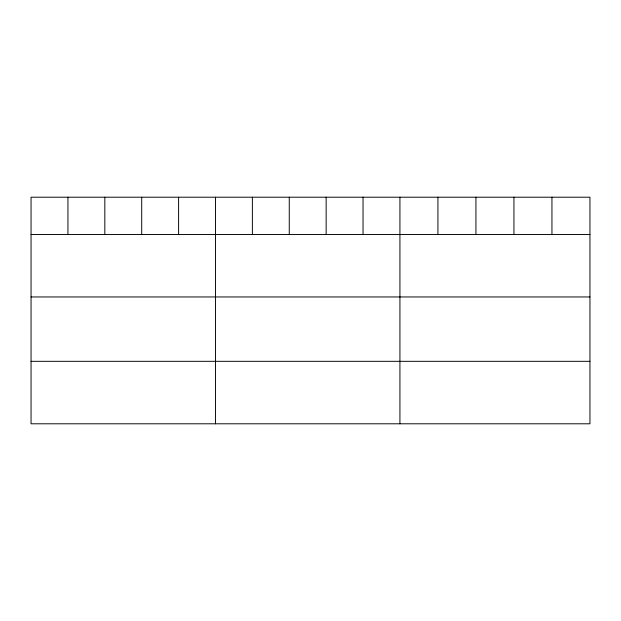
<?xml version="1.0" encoding="UTF-8"?>
<svg xmlns="http://www.w3.org/2000/svg" width="621" height="621" viewBox="0 0 621 621"><rect width="100%" height="100%" fill="white"/><g stroke="black" fill="none" stroke-linecap="round" stroke-linejoin="round"><path stroke-width="0.93" d="M589.95 234.482L589.95 423.794L31.05 423.794L31.05 197.206L589.95 197.206L589.95 234.482L31.05 234.482M31.05 296.954L589.95 296.954M31.05 361.321L589.95 361.321M551.945 197.206L551.945 234.482M513.94 197.206L513.94 234.482M475.934 197.206L475.934 234.482M437.929 197.206L437.929 234.482M399.924 197.206L399.924 423.794M363.037 197.206L363.037 234.482M326.149 197.206L326.149 234.482M289.262 197.206L289.262 234.482M252.374 197.206L252.374 234.482M215.487 197.206L215.487 423.794M178.6 197.206L178.6 234.482M141.712 197.206L141.712 234.482M104.825 197.206L104.825 234.482M67.937 197.206L67.937 234.482"/></g></svg>
